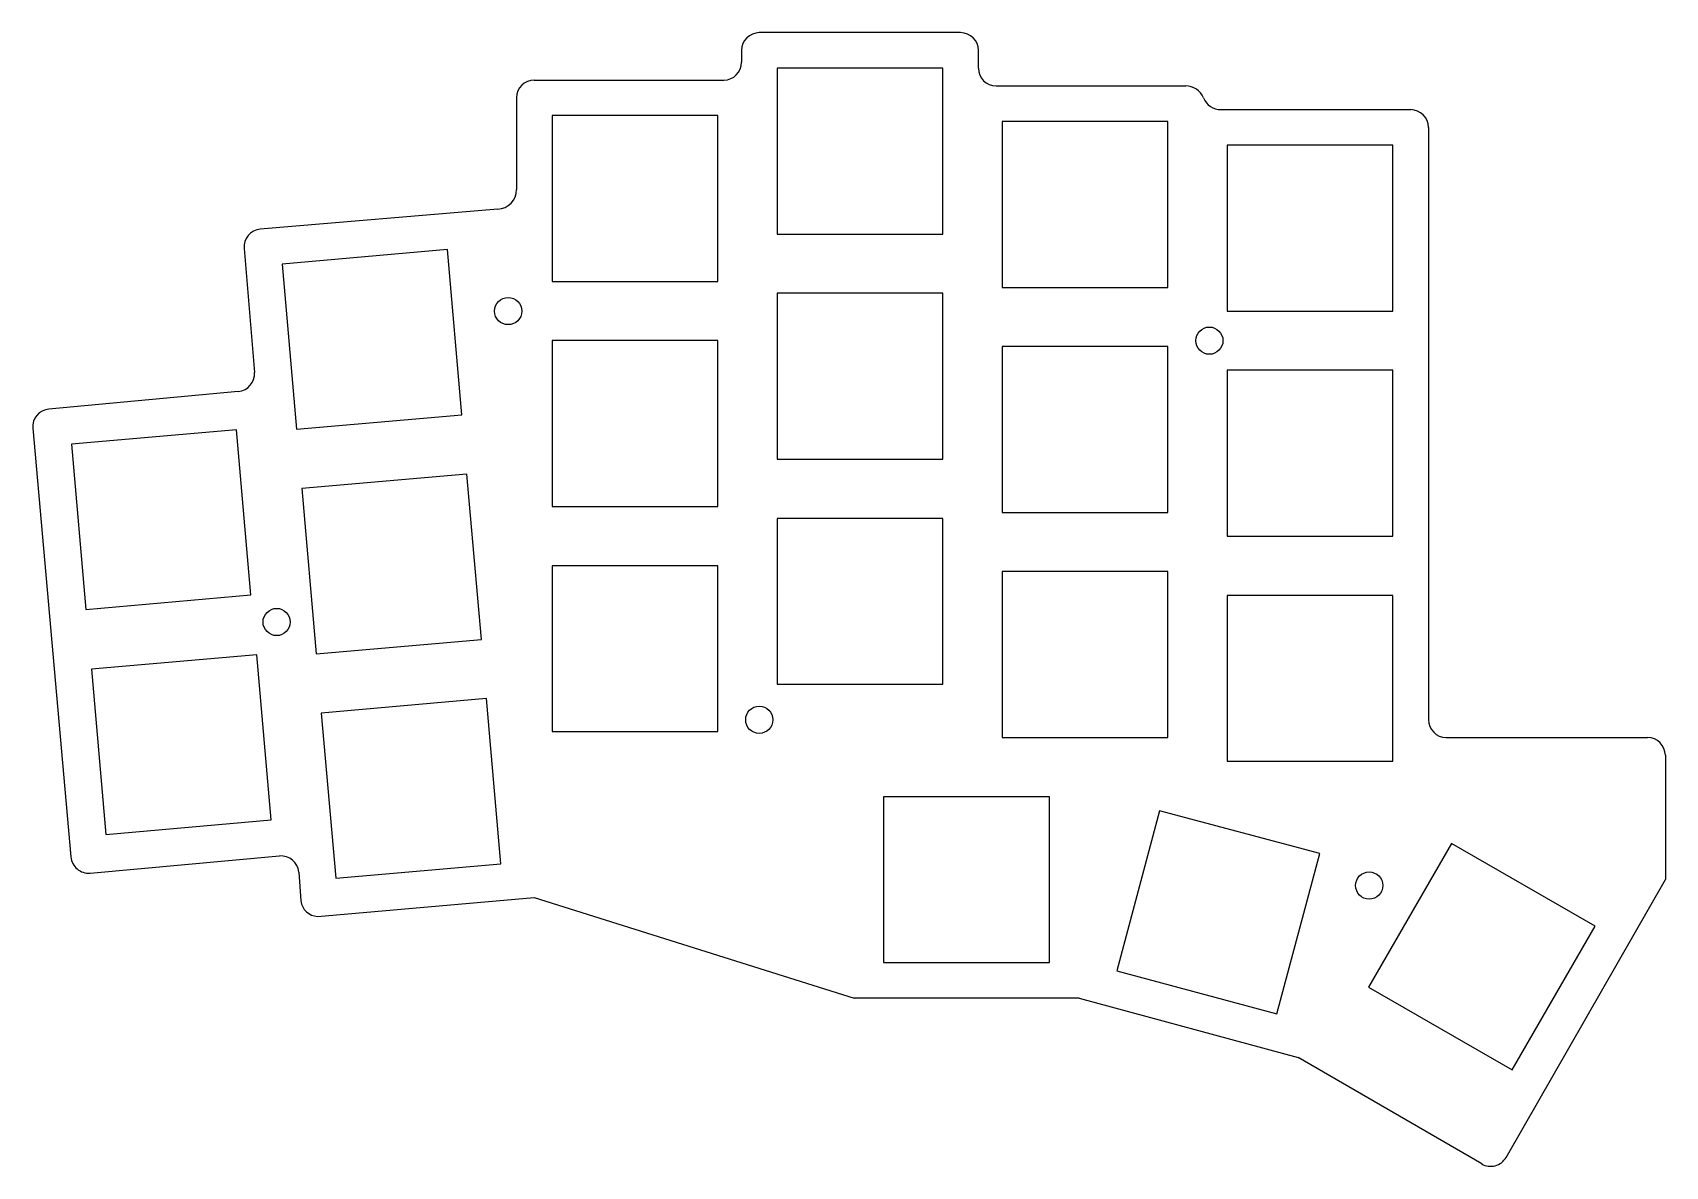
# Model space of a CAD drawing. Extents: x 61 to 198, y -140 to -44.
import ezdxf

# ---------------------------------------------------------------- set-up
doc = ezdxf.new("R2010")
doc.units = 0
doc.layers.add('BLACK', color=7, linetype='CONTINUOUS')

msp = doc.modelspace()

# ---------------------------------------------------------------- linework, layer by layer
at = {"layer": 'BLACK', "linetype": 'CONTINUOUS'}
for p, q in [((139, -44.5), (122, -44.5)), ((120.5, -46), (120.5, -47)), ((140.5, -47.5), (140.5, -46)), ((123.5, -47.5), (123.5, -61.5)), ((137.5, -47.5), (123.5, -47.5)), ((137.5, -61.5), (137.5, -47.5)), ((103, -48.5), (119, -48.5)), ((142, -49), (158, -49)), ((101.5, -50), (101.5, -57.75)), ((161, -51), (177, -51)), ((118.5, -51.5), (104.5, -51.5)), ((104.5, -51.5), (104.5, -65.5)), ((118.5, -65.5), (118.5, -51.5)), ((142.5, -52), (142.5, -66)), ((156.5, -52), (142.5, -52)), ((156.5, -66), (156.5, -52)), ((178.5, -52.5), (178.5, -102.5)), ((175.5, -54), (161.5, -54)), ((161.5, -54), (161.5, -68)), ((175.5, -68), (175.5, -54)), ((99.9258, -59.4002), (79.8636, -61.0998)), ((123.5, -61.5), (137.5, -61.5)), ((78.5, -62.7248), (79.3704, -73.1744)), ((95.6633, -62.8165), (81.7165, -64.0367)), ((96.8835, -76.7633), (95.6633, -62.8165)), ((81.7165, -64.0367), (82.9367, -77.9835)), ((104.5, -65.5), (118.5, -65.5)), ((142.5, -66), (156.5, -66)), ((123.5, -66.5), (123.5, -80.5)), ((137.5, -66.5), (123.5, -66.5)), ((137.5, -80.5), (137.5, -66.5)), ((161.5, -68), (175.5, -68)), ((104.5, -70.5), (104.5, -84.5)), ((118.5, -70.5), (104.5, -70.5)), ((118.5, -84.5), (118.5, -70.5)), ((156.5, -71), (142.5, -71)), ((142.5, -71), (142.5, -85)), ((156.5, -85), (156.5, -71)), ((161.5, -73), (161.5, -87)), ((175.5, -73), (161.5, -73)), ((175.5, -87), (175.5, -73)), ((78.0069, -74.7994), (62.0183, -76.275)), ((82.9367, -77.9835), (96.8835, -76.7633)), ((60.6548, -77.9), (63.875, -114.082)), ((77.8633, -78.0165), (63.9165, -79.2367)), ((79.0835, -91.9633), (77.8633, -78.0165)), ((63.9165, -79.2367), (65.1367, -93.1835)), ((123.5, -80.5), (137.5, -80.5)), ((97.3133, -81.7665), (83.3665, -82.9867)), ((98.5335, -95.7133), (97.3133, -81.7665)), ((83.3665, -82.9867), (84.5867, -96.9335)), ((104.5, -84.5), (118.5, -84.5)), ((142.5, -85), (156.5, -85)), ((123.5, -85.5), (123.5, -99.5)), ((137.5, -85.5), (123.5, -85.5)), ((137.5, -99.5), (137.5, -85.5)), ((161.5, -87), (175.5, -87)), ((118.5, -89.5), (104.5, -89.5)), ((104.5, -89.5), (104.5, -103.5)), ((118.5, -103.5), (118.5, -89.5)), ((142.5, -90), (142.5, -104)), ((156.5, -90), (142.5, -90)), ((156.5, -104), (156.5, -90)), ((65.1367, -93.1835), (79.0835, -91.9633)), ((161.5, -92), (161.5, -106)), ((175.5, -92), (161.5, -92)), ((175.5, -106), (175.5, -92)), ((84.5867, -96.9335), (98.5335, -95.7133)), ((79.5633, -97.0165), (65.6165, -98.2367)), ((80.7835, -110.963), (79.5633, -97.0165)), ((65.6165, -98.2367), (66.8367, -112.183)), ((123.5, -99.5), (137.5, -99.5)), ((98.9633, -100.717), (85.0165, -101.937)), ((85.0165, -101.937), (86.2367, -115.883)), ((100.183, -114.663), (98.9633, -100.717)), ((104.5, -103.5), (118.5, -103.5)), ((142.5, -104), (156.5, -104)), ((180, -104), (197, -104)), ((161.5, -106), (175.5, -106)), ((198.5, -105.5), (198.5, -116)), ((146.5, -109), (132.5, -109)), ((132.5, -109), (132.5, -123)), ((146.5, -123), (146.5, -109)), ((155.8, -110.177), (152.177, -123.7)), ((169.323, -113.8), (155.8, -110.177)), ((66.8367, -112.183), (80.7835, -110.963)), ((180.438, -112.938), (173.438, -125.062)), ((192.562, -119.938), (180.438, -112.938)), ((65.5, -115.445), (81.5, -114)), ((165.7, -127.323), (169.323, -113.8)), ((83.125, -115.364), (83.3, -117.8)), ((86.2367, -115.883), (100.183, -114.663)), ((185.049, -139.451), (198.5, -116)), ((84.7, -119.1), (103, -117.5)), ((103, -117.5), (130, -126)), ((185.562, -132.062), (192.562, -119.938)), ((132.5, -123), (146.5, -123)), ((152.177, -123.7), (165.7, -127.323)), ((173.438, -125.062), (185.562, -132.062)), ((149, -126), (130, -126)), ((149, -126), (167.5, -131)), ((183, -140), (167.5, -131))]:
    msp.add_line(p, q, dxfattribs=at)
at = {"layer": 'BLACK'}
for centre in [(100.8, -68), (160, -70.5), (81.25, -94.25), (122, -102.5), (173.5, -116.5)]:
    msp.add_circle(centre, 1.15, dxfattribs=at)
for centre, radius, start, end in [((122, -46), 1.5, 90, 180), ((139, -46), 1.5, 0, 90), ((119, -47), 1.5, -90, 0), ((142, -47.5), 1.5, -180, -90), ((103, -50), 1.5, 90, 180), ((158, -50.625), 1.625, 22.6199, 90), ((161, -49.375), 1.625, -157.38, -90), ((177, -52.5), 1.5, 0, 90), ((99.8479, -57.75), 1.6521, -87.2974, 0), ((79.9943, -62.5941), 1.5, -265, -175.002), ((77.8761, -73.3051), 1.5, -84.9992, 5.00048), ((62.1491, -77.7693), 1.5, -264.999, -175.001), ((180, -102.5), 1.5, -180, -90), ((197, -105.5), 1.5, 0, 90), ((65.3692, -113.951), 1.4999, -175.004, -84.9971), ((81.6307, -115.494), 1.5, 5.00024, 94.9987), ((84.7491, -117.643), 1.4576, -173.824, -91.9304), ((183.75, -138.701), 1.5, -120.001, -29.9987)]:
    msp.add_arc(centre, radius, start, end, dxfattribs=at)

doc.saveas('drawing.dxf')
